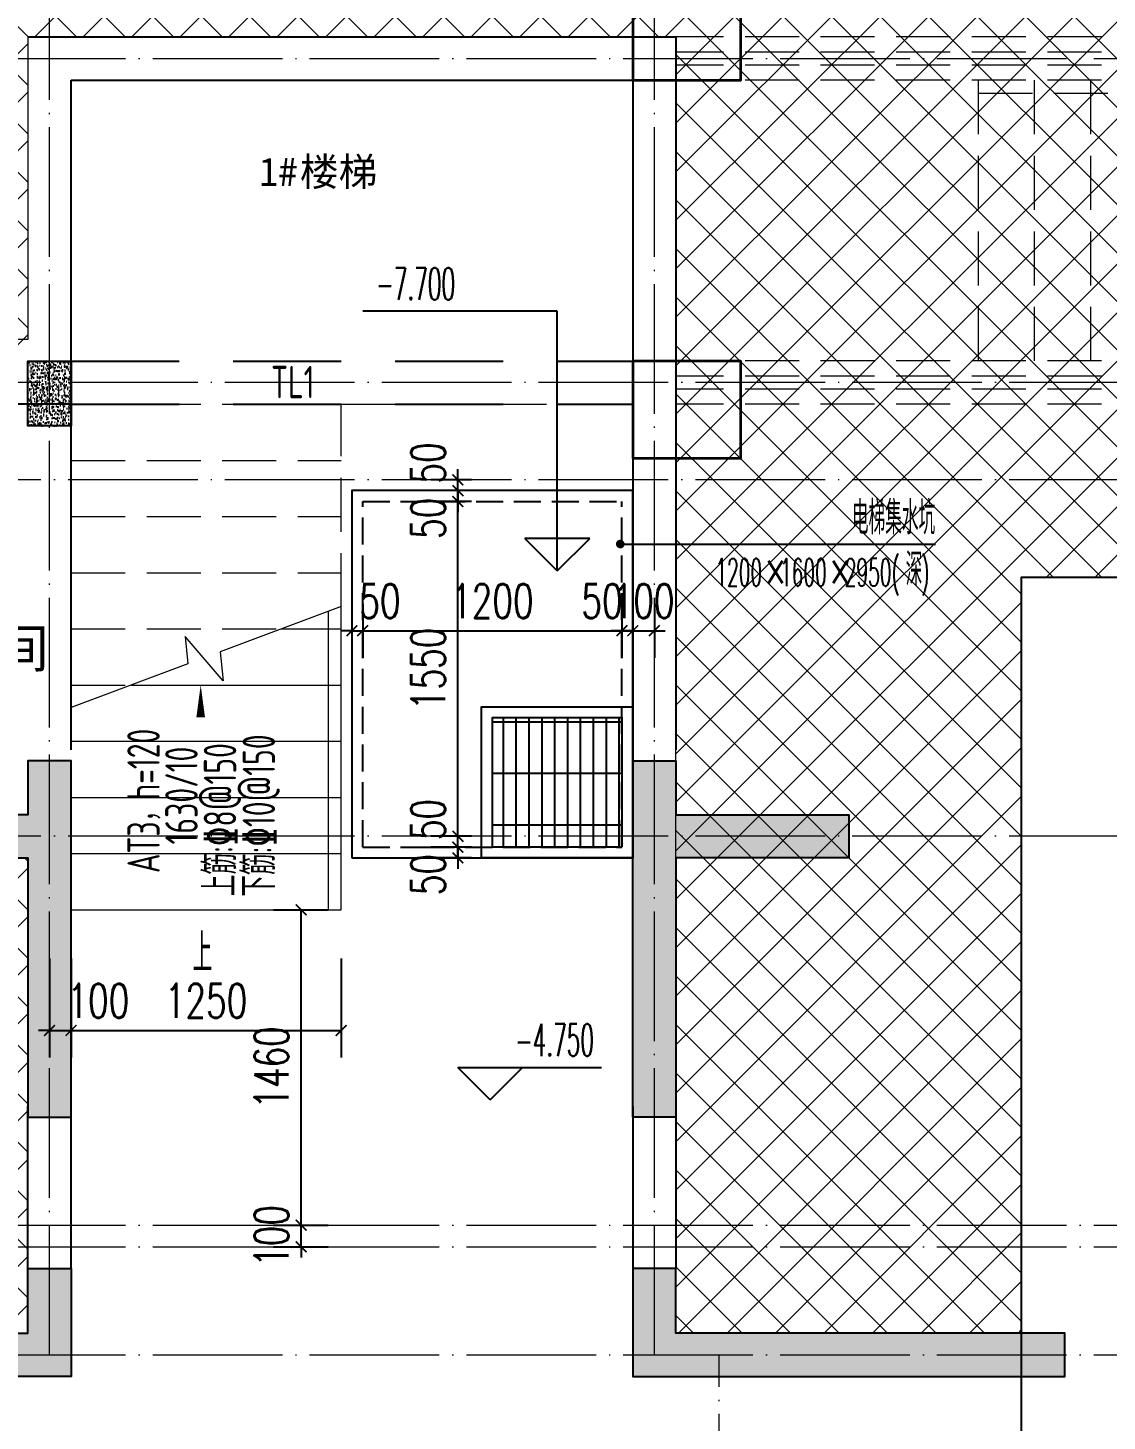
# Model space of a CAD drawing. Extents: x -1307975 to -76406, y -96289 to 379359.
# Drawn here: x -642030 to -637034, y 366117 to 372566 of the extents above; entities that cross this region are included whole.
import ezdxf
from ezdxf.enums import TextEntityAlignment as Align

# ---------------------------------------------------------------- set-up
doc = ezdxf.new("R2010")
doc.units = 0
doc.header["$LTSCALE"] = 1000
for name, pattern in [('#P_--_20B1_001_t3$0$DASH', [0.35, 0.25, -0.1]), ('DASHED', [0.75, 0.5, -0.25]), ('DOTE', [2.42, 2, -0.2, 0.02, -0.2]), ('HIDDEN', [0.375, 0.25, -0.125])]:
    doc.linetypes.add(name, pattern=pattern)
doc.layers.get('0').update_dxf_attribs({"linetype": 'CONTINUOUS'})
doc.layers.get('DEFPOINTS').update_dxf_attribs({"linetype": 'CONTINUOUS'})
for name, color, linetype in [('DIM_ELEV', 3, 'CONTINUOUS'), ('DIM_LEAD', 3, 'CONTINUOUS'), ('DIM_SYMB', 3, 'CONTINUOUS'), ('G', 1, 'CONTINUOUS'), ('HS-A-墙-砼', 41, 'CONTINUOUS'), ('PUB_DIM', 3, 'CONTINUOUS'), ('PUB_TEXT', 2, 'CONTINUOUS'), ('S-Q墙实线', 6, 'CONTINUOUS'), ('S-Z柱实线', 6, 'CONTINUOUS'), ('S-梁', 4, 'DASHED'), ('TEXT', 2, 'CONTINUOUS'), ('WALL', 5, 'CONTINUOUS'), ('人防集水坑', 11, 'CONTINUOUS'), ('审核', 1, 'CONTINUOUS'), ('尺寸标注', 86, 'CONTINUOUS'), ('底图$0$PUB_HATCH', 252, 'CONTINUOUS'), ('排水', 155, 'CONTINUOUS')]:
    doc.layers.add(name, color=color, linetype=linetype)
for name, color, linetype, lineweight in [('DOTE', 19, 'DOTE', 9), ('STAIR', 2, 'CONTINUOUS', 18), ('填充', 251, 'CONTINUOUS', 5)]:
    doc.layers.add(name, color=color, linetype=linetype, lineweight=lineweight)
doc.styles.add('_TCH_DIM', font='SIMPLEX.shx', dxfattribs={"width": 0.7, "bigfont": 'GBCBIG.shx'})
doc.styles.add('_TCH_DIM_T3', font='SIMPLEX', dxfattribs={"width": 0.705882, "bigfont": 'GBCBIG'})
doc.styles.add('TSSD_REIN', font='tssdeng.shx', dxfattribs={"width": 0.7, "height": 300, "bigfont": 'tssdchn.shx'})
doc.styles.add('黑体', font='simhei.ttf')
doc.dimstyles.new('_TCH_ARCH&&50', dxfattribs={"dimtxt": 157.5, "dimasz": 50, "dimexe": 125, "dimexo": 150, "dimgap": 58.75, "dimtad": 1, "dimdec": 0, "dimzin": 0, "dimdsep": 46, "dimtxsty": '_TCH_DIM_T3', "dimblk": 'ARCHTICK', "dimcen": 0.09, "dimclrt": 7, "dimazin": 0, "dimtfac": 1, "dimtdec": 0, "dimtix": 1, "dimtmove": 2, "dimatfit": 3, "dimldrblk": 'ARCHTICK', "dimfxl": 1, "dimtolj": 1, "dimtzin": 0, "dimarcsym": 0})

# ---------------------------------------------------------------- blocks, each defined once
blk = doc.blocks.new('FSFSFASFSFESFSEF')
at = {"layer": '人防集水坑', "ltscale": 0.8}
h = blk.add_hatch(dxfattribs=at)
h.set_pattern_fill('GRATE', color=256, scale=75, style=0)
h.set_pattern_definition([(270, (-806039.36, 23438904.08), (59.53125, -2e-14), []), (360, (-806039.36, 23438904.08), (9e-14, 238.125), [])])
h.paths.add_polyline_path([(286466.6, 761315.5), (287066.6, 761315.5), (287066.6, 760715.5), (286466.6, 760715.5)])
at = {"layer": '人防集水坑', "color": 41, "linetype": '#P_--_20B1_001_t3$0$DASH', "ltscale": 0.5}
for p, q in [((285866.6, 762315.5), (287066.6, 762315.5)), ((285866.6, 760715.5), (285866.6, 762315.5)), ((287066.6, 760715.5), (287066.6, 762315.5)), ((285866.6, 760715.5), (286166.6, 760715.5)), ((286166.6, 760715.5), (287066.6, 760715.5))]:
    blk.add_line(p, q, dxfattribs=at)
at = {"layer": '人防集水坑'}
for points in [[(287116.6, 760665.5), (286416.6, 760665.5), (286416.6, 761365.5), (287116.6, 761365.5)], [(287066.6, 760715.5), (286466.6, 760715.5), (286466.6, 761315.5), (287066.6, 761315.5)]]:
    blk.add_lwpolyline(points, close=True, dxfattribs=at)
at = {"layer": '排水'}
blk.add_lwpolyline([(285816.6, 760665.5), (287116.6, 760665.5), (287116.6, 762365.5), (285816.6, 762365.5)], close=True, dxfattribs=at)
blk = doc.blocks.new('DFBFBFBGF')
at = {"layer": 'STAIR', "color": 246, "linetype": '#P_--_20B1_001_t3$0$DASH'}
for p, q in [((293136.3, 754230.1), (287316.6, 754230.1)), ((293136.3, 754030.1), (293136.3, 754230.1)), ((293136.3, 754160.1), (287316.6, 754160.1)), ((293136.3, 754100.1), (287316.6, 754100.1)), ((293136.3, 754030.1), (287316.6, 754030.1)), ((293136.3, 754030.1), (288716.3, 754030.1)), ((288716.3, 752730.1), (288716.3, 754030.1)), ((288976.3, 752730.1), (288976.3, 754030.1)), ((289236.3, 752730.1), (289236.3, 754030.1)), ((289496.3, 752730.1), (289496.3, 754030.1)), ((289756.3, 752730.1), (289756.3, 754030.1)), ((290016.3, 752730.1), (290016.3, 754030.1)), ((290276.3, 752730.1), (290276.3, 754030.1)), ((290536.3, 752730.1), (290536.3, 754030.1)), ((290796.3, 752730.1), (290796.3, 754030.1)), ((291056.3, 752730.1), (291056.3, 754030.1)), ((291316.3, 752730.1), (291316.3, 754030.1)), ((291576.3, 752730.1), (291576.3, 754030.1)), ((291836.3, 752730.1), (291836.3, 754030.1)), ((292096.3, 752730.1), (292096.3, 754030.1)), ((292356.3, 752730.1), (292356.3, 754030.1)), ((292616.3, 752730.1), (292616.3, 754030.1)), ((292876.3, 752730.1), (292876.3, 754030.1)), ((293136.3, 752730.1), (293136.3, 754030.1)), ((288716.3, 753970.1), (293136.3, 753970.1)), ((293136.3, 752730.1), (287316.6, 752730.1)), ((293136.3, 752730.1), (288716.3, 752730.1)), ((293136.3, 752530.1), (293136.3, 752730.1)), ((293136.3, 752660.1), (287316.6, 752660.1)), ((293136.3, 752600.1), (287316.6, 752600.1)), ((293136.3, 752530.1), (287316.6, 752530.1))]:
    blk.add_line(p, q, dxfattribs=at)
blk.add_lwpolyline([(293136.3, 754230.1), (294636.3, 754230.1), (294636.3, 752530.1), (293136.3, 752530.1)], close=True, dxfattribs=at)
at = {"layer": '审核', "color": 58, "linetype": 'HIDDEN', "ltscale": 0.2}
blk.add_line((289519.4, 752530.1), (289519.4, 754230.1), dxfattribs=at)
blk = doc.blocks.new('_ArchTick')
at = {"color": 0, "linetype": 'ByBlock', "const_width": 0.15}
blk.add_lwpolyline([(-0.5, -0.5), (0.5, 0.5)], dxfattribs=at)
blk = doc.blocks.new('*D707')
at = {"layer": 'DEFPOINTS', "color": 0, "transparency": 16777216}
for p in [(-641043.2, 367024.2), (-640764.5, 367024.2), (-641043.2, 366924.2)]:
    blk.add_point(p, dxfattribs=at)
at = {"layer": '尺寸标注', "color": 0, "lineweight": -2, "transparency": 16777216}
for p, q in [((-640764.5, 367024.2), (-640764.5, 367074.2)), ((-640893.2, 367024.2), (-640639.5, 367024.2)), ((-640764.5, 366924.2), (-640764.5, 367024.2)), ((-640893.2, 366924.2), (-640639.5, 366924.2)), ((-640764.5, 366924.2), (-640764.5, 366874.2))]:
    blk.add_line(p, q, dxfattribs=at)
at = {"layer": '尺寸标注', "color": 0, "lineweight": -2, "transparency": 16777216, "xscale": 50, "yscale": 50, "zscale": 50}
for p, rotation in [((-640764.5, 367024.2), 269.9997333905758), ((-640764.5, 366924.2), 89.99973339057578)]:
    blk.add_blockref('_ArchTick', p, dxfattribs=dict(at, rotation=rotation))
at = {"layer": '尺寸标注', "color": 7, "transparency": 16777216, "insert": (-640902, 366974.2), "char_height": 157.5, "attachment_point": 5, "rotation": 89.99973, "style": '_TCH_DIM_T3'}
blk.add_mtext('\\A1;100', dxfattribs=at)
blk = doc.blocks.new('*D708')
at = {"layer": 'DEFPOINTS', "color": 0, "transparency": 16777216}
for p in [(-641043.1, 368484.2), (-640764.5, 368484.2), (-641043.2, 367024.2)]:
    blk.add_point(p, dxfattribs=at)
at = {"layer": '尺寸标注', "color": 0, "lineweight": -2, "transparency": 16777216}
for p, q in [((-640893.1, 368484.2), (-640639.5, 368484.2)), ((-640764.5, 367024.2), (-640764.5, 368484.2)), ((-640893.2, 367024.2), (-640639.5, 367024.2))]:
    blk.add_line(p, q, dxfattribs=at)
at = {"layer": '尺寸标注', "color": 0, "lineweight": -2, "transparency": 16777216, "xscale": 50, "yscale": 50, "zscale": 50}
for p, rotation in [((-640764.5, 368484.2), 89.99973339057244), ((-640764.5, 367024.2), 269.9997333905724)]:
    blk.add_blockref('_ArchTick', p, dxfattribs=dict(at, rotation=rotation))
at = {"layer": '尺寸标注', "color": 7, "transparency": 16777216, "insert": (-640902, 367754.2), "char_height": 157.5, "attachment_point": 5, "rotation": 89.99973, "style": '_TCH_DIM_T3'}
blk.add_mtext('\\A1;1460', dxfattribs=at)
blk = doc.blocks.new('*D709')
at = {"layer": 'DEFPOINTS', "color": 0, "transparency": 16777216}
for p in [(-641829.7, 368409), (-640579.7, 368409), (-640579.7, 367925.4)]:
    blk.add_point(p, dxfattribs=at)
at = {"layer": '尺寸标注', "color": 0, "lineweight": -2, "transparency": 16777216}
for p, q in [((-641829.7, 368259), (-641829.7, 367800.4)), ((-640579.7, 368259), (-640579.7, 367800.4)), ((-641829.7, 367925.4), (-640579.7, 367925.4))]:
    blk.add_line(p, q, dxfattribs=at)
at = {"layer": '尺寸标注', "color": 0, "lineweight": -2, "transparency": 16777216, "xscale": 50, "yscale": 50, "zscale": 50, "rotation": 180}
blk.add_blockref('_ArchTick', (-641829.7, 367925.4), dxfattribs=at)
at = {"layer": '尺寸标注', "color": 0, "lineweight": -2, "transparency": 16777216, "xscale": 50, "yscale": 50, "zscale": 50}
blk.add_blockref('_ArchTick', (-640579.7, 367925.4), dxfattribs=at)
at = {"layer": '尺寸标注', "color": 7, "transparency": 16777216, "insert": (-641204.7, 368062.9), "char_height": 157.5, "attachment_point": 5, "style": '_TCH_DIM_T3'}
blk.add_mtext('\\A1;1250', dxfattribs=at)
blk = doc.blocks.new('*D710')
at = {"layer": 'DEFPOINTS', "color": 0, "transparency": 16777216}
for p in [(-641929.6, 368409), (-641829.7, 368409), (-641829.7, 367925.4)]:
    blk.add_point(p, dxfattribs=at)
at = {"layer": '尺寸标注', "color": 0, "lineweight": -2, "transparency": 16777216}
for p, q in [((-641929.6, 368259), (-641929.6, 367800.4)), ((-641829.7, 368259), (-641829.7, 367800.4)), ((-641929.6, 367925.4), (-641979.6, 367925.4)), ((-641929.6, 367925.4), (-641829.7, 367925.4)), ((-641829.7, 367925.4), (-641779.7, 367925.4))]:
    blk.add_line(p, q, dxfattribs=at)
at = {"layer": '尺寸标注', "color": 0, "lineweight": -2, "transparency": 16777216, "xscale": 50, "yscale": 50, "zscale": 50}
blk.add_blockref('_ArchTick', (-641929.6, 367925.4), dxfattribs=at)
at = {"layer": '尺寸标注', "color": 0, "lineweight": -2, "transparency": 16777216, "xscale": 50, "yscale": 50, "zscale": 50, "rotation": 180}
blk.add_blockref('_ArchTick', (-641829.7, 367925.4), dxfattribs=at)
at = {"layer": '尺寸标注', "color": 7, "transparency": 16777216, "insert": (-641703.4, 368062.9), "char_height": 157.5, "attachment_point": 5, "style": '_TCH_DIM_T3'}
blk.add_mtext('\\A1;100', dxfattribs=at)
blk = doc.blocks.new('*D716')
at = {"layer": 'DEFPOINTS', "color": 0, "transparency": 16777216}
for p in [(-640529.5, 370049.5), (-640479.5, 370049.5), (-640479.5, 369775.8)]:
    blk.add_point(p, dxfattribs=at)
at = {"layer": 'PUB_DIM', "color": 0, "lineweight": -2, "transparency": 16777216}
for p, q in [((-640529.5, 369899.5), (-640529.5, 369650.8)), ((-640479.5, 369899.5), (-640479.5, 369650.8)), ((-640529.5, 369775.8), (-640579.5, 369775.8)), ((-640529.5, 369775.8), (-640479.5, 369775.8)), ((-640479.5, 369775.8), (-640429.5, 369775.8))]:
    blk.add_line(p, q, dxfattribs=at)
at = {"layer": 'PUB_DIM', "color": 0, "lineweight": -2, "transparency": 16777216, "xscale": 50, "yscale": 50, "zscale": 50}
blk.add_blockref('_ArchTick', (-640529.5, 369775.8), dxfattribs=at)
at = {"layer": 'PUB_DIM', "color": 0, "lineweight": -2, "transparency": 16777216, "xscale": 50, "yscale": 50, "zscale": 50, "rotation": 180}
blk.add_blockref('_ArchTick', (-640479.5, 369775.8), dxfattribs=at)
at = {"layer": 'PUB_DIM', "color": 7, "transparency": 16777216, "insert": (-640400, 369913.3), "char_height": 157.5, "attachment_point": 5, "style": '_TCH_DIM_T3'}
blk.add_mtext('\\A1;50', dxfattribs=at)
blk = doc.blocks.new('*D717')
at = {"layer": 'DEFPOINTS', "color": 0, "transparency": 16777216}
for p in [(-640479.5, 370049.5), (-639279.5, 370049.5), (-639279.5, 369775.8)]:
    blk.add_point(p, dxfattribs=at)
at = {"layer": 'PUB_DIM', "color": 0, "lineweight": -2, "transparency": 16777216}
for p, q in [((-640479.5, 369899.5), (-640479.5, 369650.8)), ((-639279.5, 369899.5), (-639279.5, 369650.8)), ((-640479.5, 369775.8), (-639279.5, 369775.8))]:
    blk.add_line(p, q, dxfattribs=at)
at = {"layer": 'PUB_DIM', "color": 0, "lineweight": -2, "transparency": 16777216, "xscale": 50, "yscale": 50, "zscale": 50, "rotation": 180}
blk.add_blockref('_ArchTick', (-640479.5, 369775.8), dxfattribs=at)
at = {"layer": 'PUB_DIM', "color": 0, "lineweight": -2, "transparency": 16777216, "xscale": 50, "yscale": 50, "zscale": 50}
blk.add_blockref('_ArchTick', (-639279.5, 369775.8), dxfattribs=at)
at = {"layer": 'PUB_DIM', "color": 7, "transparency": 16777216, "insert": (-639879.5, 369913.3), "char_height": 157.5, "attachment_point": 5, "style": '_TCH_DIM_T3'}
blk.add_mtext('\\A1;1200', dxfattribs=at)
blk = doc.blocks.new('*D718')
at = {"layer": 'DEFPOINTS', "color": 0, "transparency": 16777216}
for p in [(-639279.5, 370049.5), (-639229.5, 370049.5), (-639229.5, 369775.8)]:
    blk.add_point(p, dxfattribs=at)
at = {"layer": 'PUB_DIM', "color": 0, "lineweight": -2, "transparency": 16777216}
for p, q in [((-639279.5, 369899.5), (-639279.5, 369650.8)), ((-639229.5, 369899.5), (-639229.5, 369650.8)), ((-639279.5, 369775.8), (-639329.5, 369775.8)), ((-639279.5, 369775.8), (-639229.5, 369775.8)), ((-639229.5, 369775.8), (-639179.5, 369775.8))]:
    blk.add_line(p, q, dxfattribs=at)
at = {"layer": 'PUB_DIM', "color": 0, "lineweight": -2, "transparency": 16777216, "xscale": 50, "yscale": 50, "zscale": 50}
blk.add_blockref('_ArchTick', (-639279.5, 369775.8), dxfattribs=at)
at = {"layer": 'PUB_DIM', "color": 0, "lineweight": -2, "transparency": 16777216, "xscale": 50, "yscale": 50, "zscale": 50, "rotation": 180}
blk.add_blockref('_ArchTick', (-639229.5, 369775.8), dxfattribs=at)
at = {"layer": 'PUB_DIM', "color": 7, "transparency": 16777216, "insert": (-639371.5, 369913.3), "char_height": 157.5, "attachment_point": 5, "style": '_TCH_DIM_T3'}
blk.add_mtext('\\A1;50', dxfattribs=at)
blk = doc.blocks.new('*D719')
at = {"layer": 'DEFPOINTS', "color": 0, "transparency": 16777216}
for p in [(-639229.5, 370049.5), (-639129.5, 370049.5), (-639129.5, 369775.8)]:
    blk.add_point(p, dxfattribs=at)
at = {"layer": 'PUB_DIM', "color": 0, "lineweight": -2, "transparency": 16777216}
for p, q in [((-639229.5, 369899.5), (-639229.5, 369650.8)), ((-639129.5, 369899.5), (-639129.5, 369650.8)), ((-639229.5, 369775.8), (-639279.5, 369775.8)), ((-639229.5, 369775.8), (-639129.5, 369775.8)), ((-639129.5, 369775.8), (-639079.5, 369775.8))]:
    blk.add_line(p, q, dxfattribs=at)
at = {"layer": 'PUB_DIM', "color": 0, "lineweight": -2, "transparency": 16777216, "xscale": 50, "yscale": 50, "zscale": 50}
blk.add_blockref('_ArchTick', (-639229.5, 369775.8), dxfattribs=at)
at = {"layer": 'PUB_DIM', "color": 0, "lineweight": -2, "transparency": 16777216, "xscale": 50, "yscale": 50, "zscale": 50, "rotation": 180}
blk.add_blockref('_ArchTick', (-639129.5, 369775.8), dxfattribs=at)
at = {"layer": 'PUB_DIM', "color": 7, "transparency": 16777216, "insert": (-639179.5, 369913.3), "char_height": 157.5, "attachment_point": 5, "style": '_TCH_DIM_T3'}
blk.add_mtext('\\A1;100', dxfattribs=at)
blk = doc.blocks.new('*D720')
at = {"layer": 'DEFPOINTS', "color": 0, "transparency": 16777216}
for p in [(-640038.9, 370474.2), (-639825.4, 370474.2), (-639825.4, 370424.2)]:
    blk.add_point(p, dxfattribs=at)
at = {"layer": 'PUB_DIM', "color": 0, "lineweight": -2, "transparency": 16777216}
for p, q in [((-640038.9, 370474.2), (-640038.9, 370524.2)), ((-639975.4, 370474.2), (-640163.9, 370474.2)), ((-640038.9, 370424.2), (-640038.9, 370474.2)), ((-639975.4, 370424.2), (-640163.9, 370424.2)), ((-640038.9, 370424.2), (-640038.9, 370374.2))]:
    blk.add_line(p, q, dxfattribs=at)
at = {"layer": 'PUB_DIM', "color": 0, "lineweight": -2, "transparency": 16777216, "xscale": 50, "yscale": 50, "zscale": 50}
for p, rotation in [((-640038.9, 370474.2), 270), ((-640038.9, 370424.2), 90)]:
    blk.add_blockref('_ArchTick', p, dxfattribs=dict(at, rotation=rotation))
at = {"layer": 'PUB_DIM', "color": 7, "transparency": 16777216, "insert": (-640176.4, 370552), "char_height": 157.5, "attachment_point": 5, "rotation": 90, "style": '_TCH_DIM_T3'}
blk.add_mtext('\\A1;50', dxfattribs=at)
blk = doc.blocks.new('*D721')
at = {"layer": 'DEFPOINTS', "color": 0, "transparency": 16777216}
for p in [(-640038.9, 370424.2), (-639825.4, 370424.2), (-639825.4, 370374.2)]:
    blk.add_point(p, dxfattribs=at)
at = {"layer": 'PUB_DIM', "color": 0, "lineweight": -2, "transparency": 16777216}
for p, q in [((-640038.9, 370424.2), (-640038.9, 370474.2)), ((-639975.4, 370424.2), (-640163.9, 370424.2)), ((-640038.9, 370374.2), (-640038.9, 370424.2)), ((-639975.4, 370374.2), (-640163.9, 370374.2)), ((-640038.9, 370374.2), (-640038.9, 370324.2))]:
    blk.add_line(p, q, dxfattribs=at)
at = {"layer": 'PUB_DIM', "color": 0, "lineweight": -2, "transparency": 16777216, "xscale": 50, "yscale": 50, "zscale": 50}
for p, rotation in [((-640038.9, 370424.2), 270), ((-640038.9, 370374.2), 90)]:
    blk.add_blockref('_ArchTick', p, dxfattribs=dict(at, rotation=rotation))
at = {"layer": 'PUB_DIM', "color": 7, "transparency": 16777216, "insert": (-640176.4, 370295.9), "char_height": 157.5, "attachment_point": 5, "rotation": 90, "style": '_TCH_DIM_T3'}
blk.add_mtext('\\A1;50', dxfattribs=at)
blk = doc.blocks.new('*D722')
at = {"layer": 'DEFPOINTS', "color": 0, "transparency": 16777216}
for p in [(-640038.9, 370374.2), (-639825.4, 370374.2), (-639825.4, 368824.2)]:
    blk.add_point(p, dxfattribs=at)
at = {"layer": 'PUB_DIM', "color": 0, "lineweight": -2, "transparency": 16777216}
for p, q in [((-639975.4, 370374.2), (-640163.9, 370374.2)), ((-640038.9, 368824.2), (-640038.9, 370374.2)), ((-639975.4, 368824.2), (-640163.9, 368824.2))]:
    blk.add_line(p, q, dxfattribs=at)
at = {"layer": 'PUB_DIM', "color": 0, "lineweight": -2, "transparency": 16777216, "xscale": 50, "yscale": 50, "zscale": 50}
for p, rotation in [((-640038.9, 370374.2), 90), ((-640038.9, 368824.2), 270)]:
    blk.add_blockref('_ArchTick', p, dxfattribs=dict(at, rotation=rotation))
at = {"layer": 'PUB_DIM', "color": 7, "transparency": 16777216, "insert": (-640176.4, 369599.2), "char_height": 157.5, "attachment_point": 5, "rotation": 90, "style": '_TCH_DIM_T3'}
blk.add_mtext('\\A1;1550', dxfattribs=at)
blk = doc.blocks.new('*D723')
at = {"layer": 'DEFPOINTS', "color": 0, "transparency": 16777216}
for p in [(-640038.9, 368824.2), (-639825.4, 368824.2), (-639825.4, 368774.2)]:
    blk.add_point(p, dxfattribs=at)
at = {"layer": 'PUB_DIM', "color": 0, "lineweight": -2, "transparency": 16777216}
for p, q in [((-640038.9, 368824.2), (-640038.9, 368874.2)), ((-639975.4, 368824.2), (-640163.9, 368824.2)), ((-639975.4, 368774.2), (-640163.9, 368774.2)), ((-640038.9, 368774.2), (-640038.9, 368824.2)), ((-640038.9, 368774.2), (-640038.9, 368724.2))]:
    blk.add_line(p, q, dxfattribs=at)
at = {"layer": 'PUB_DIM', "color": 0, "lineweight": -2, "transparency": 16777216, "xscale": 50, "yscale": 50, "zscale": 50}
for p, rotation in [((-640038.9, 368824.2), 270), ((-640038.9, 368774.2), 90)]:
    blk.add_blockref('_ArchTick', p, dxfattribs=dict(at, rotation=rotation))
at = {"layer": 'PUB_DIM', "color": 7, "transparency": 16777216, "insert": (-640176.4, 368901.9), "char_height": 157.5, "attachment_point": 5, "rotation": 90, "style": '_TCH_DIM_T3'}
blk.add_mtext('\\A1;50', dxfattribs=at)
blk = doc.blocks.new('*D724')
at = {"layer": 'DEFPOINTS', "color": 0, "transparency": 16777216}
for p in [(-640038.9, 368774.2), (-639825.4, 368774.2), (-639825.4, 368724.2)]:
    blk.add_point(p, dxfattribs=at)
at = {"layer": 'PUB_DIM', "color": 0, "lineweight": -2, "transparency": 16777216}
for p, q in [((-639975.4, 368774.2), (-640163.9, 368774.2)), ((-640038.9, 368774.2), (-640038.9, 368824.2)), ((-640038.9, 368724.2), (-640038.9, 368774.2)), ((-639975.4, 368724.2), (-640163.9, 368724.2)), ((-640038.9, 368724.2), (-640038.9, 368674.2))]:
    blk.add_line(p, q, dxfattribs=at)
at = {"layer": 'PUB_DIM', "color": 0, "lineweight": -2, "transparency": 16777216, "xscale": 50, "yscale": 50, "zscale": 50}
for p, rotation in [((-640038.9, 368774.2), 270), ((-640038.9, 368724.2), 90)]:
    blk.add_blockref('_ArchTick', p, dxfattribs=dict(at, rotation=rotation))
at = {"layer": 'PUB_DIM', "color": 7, "transparency": 16777216, "insert": (-640176.4, 368647.1), "char_height": 157.5, "attachment_point": 5, "rotation": 90, "style": '_TCH_DIM_T3'}
blk.add_mtext('\\A1;50', dxfattribs=at)

msp = doc.modelspace()

# ---------------------------------------------------------------- hatches: boundary and pattern name
at = {"layer": 'G'}
h = msp.add_hatch(dxfattribs=at)
h.set_pattern_fill('AR-CONC', color=256, scale=5, angle=-360, style=0)
h.set_pattern_definition([(230, (6804467.666, 804681.647), (-35.86300913, 3.13760675), [3.75, -41.25]), (175, (6804467.666, 804681.647), (6.93756668, -37.60960669), [3, -33]), (280.4514, (6804464.677, 804681.91), (-28.92546909, -34.4719771), [3.1870095, -35.0571056]), (226.1842, (6804467.666, 804671.647), (-53.36205243, 8.27595072), [5.625, -61.875]), (276.6356, (6804463.22, 804672.337), (-46.73313528, -48.70589355), [4.7805144, -52.58565]), (171.1842, (6804467.666, 804671.647), (-46.73309726, -48.70593005), [4.5, -49.5]), (201, (6804462.666, 804674.147), (-29.84535261, 20.13094453), [3.75, -41.25]), (146, (6804462.666, 804674.147), (-12.1657666, -36.25750225), [3, -33]), (251.4514, (6804460.18, 804675.825), (-42.01113143, -16.12652484), [3.1870095, -35.0571056]), (217.5, (6804467.666, 804681.647), (-0.607992766, -16.644692692), [0, -32.6, 0, -33.5, 0, -33.125]), (187.5, (6804467.666, 804681.647), (-13.15347687, -19.720585594), [0, -19.1, 0, -31.85, 0, -12.625]), (147.5, (6804478.816, 804681.647), (-26.691121809, 1.127743587), [0, -12.5, 0, -39, 0, -51.75]), (137.5, (6804483.816, 804681.647), (-29.15930847, -5.00524912), [0, -16.25, 0, -25.9, 0, -36.75])])
h.paths.add_polyline_path([(-641829.52, 370724.24), (-642029.52, 370724.24), (-642029.52, 371024.24), (-641829.52, 371024.24)])
at = {"layer": '填充'}
h = msp.add_hatch(dxfattribs=at)
h.set_pattern_fill('ANSI37', color=196, scale=100, style=0)
h.set_pattern_definition([(45, (-738102.15, 261153.51), (-112.2532, 112.2532), []), (135, (-738102.15, 261153.51), (-112.2532, -112.2532), [])])
h.paths.add_polyline_path([(-642029.53, 368724.23), (-643629.33, 368724.24), (-643629.33, 361824.24), (-637429.33, 361824.24), (-637429.33, 363324.24), (-639179.53, 363324.24), (-639179.53, 362624.24), (-641879.53, 362624.24), (-641879.53, 364724.24), (-642329.53, 364724.24), (-642329.53, 366524.51), (-642029.53, 366524.51)])
h.paths.add_polyline_path([(-643629.33, 371024.24), (-642029.53, 371024.24), (-642029.52, 372524.24), (-639029.52, 372524.23), (-639029.52, 366524.48), (-637429.33, 366524.49), (-637429.33, 370024.24), (-631079.32, 370024.24), (-631079.32, 375324.24), (-643629.33, 375324.24)])
at = {"layer": '底图$0$PUB_HATCH'}
for points in [[(-642029.53, 367524.24), (-641829.53, 367524.24), (-641829.53, 369174.24), (-642029.53, 369174.24), (-642029.53, 368924.24), (-642829.41, 368924.24), (-642829.41, 368724.24), (-642029.53, 368724.24)], [(-639029.53, 367524.24), (-639229.53, 367524.24), (-639229.53, 369174.24), (-639029.53, 369174.24), (-639029.53, 368924.24), (-638229.53, 368924.24), (-638229.53, 368724.24), (-639029.53, 368724.24)], [(-641829.53, 366824.24), (-641829.53, 366324.24), (-643829.53, 366324.24), (-643829.53, 366524.24), (-642029.53, 366524.24), (-642029.53, 366824.24)], [(-639229.53, 366824.24), (-639229.53, 366324.24), (-637229.53, 366324.24), (-637229.53, 366524.24), (-639029.53, 366524.24), (-639029.53, 366824.24)]]:
    msp.add_hatch(color=256, dxfattribs=at).paths.add_polyline_path(points)

# ---------------------------------------------------------------- linework, layer by layer
at = {"layer": 'DIM_ELEV'}
for p, q in [((-639578.97, 371254.73), (-640479.28, 371254.73)), ((-639578.97, 370053.21), (-639578.97, 371254.73)), ((-639578.97, 370053.21), (-639728.97, 370203.21)), ((-639428.97, 370203.21), (-639728.97, 370203.21)), ((-639578.97, 370053.21), (-639428.97, 370203.21))]:
    msp.add_line(p, q, dxfattribs=at)
at = {"layer": 'DIM_ELEV', "color": 6}
for p, q in [((-639889.37, 367604.24), (-640039.37, 367754.24)), ((-640039.37, 367754.24), (-639374.45, 367754.24)), ((-639889.37, 367604.24), (-639739.37, 367754.24))]:
    msp.add_line(p, q, dxfattribs=at)
at = {"layer": 'DIM_LEAD'}
for p, q in [((-639287.29, 370177.05), (-638599.71, 370177.05)), ((-638599.71, 370177.05), (-637828.59, 370177.05))]:
    msp.add_line(p, q, dxfattribs=at)
at = {"layer": 'DIM_LEAD', "const_width": 20}
msp.add_lwpolyline([(-639297.29, 370177.05, 1), (-639277.29, 370177.05, 1)], format="xyb", close=True, dxfattribs=at)
at = {"layer": 'DIM_SYMB'}
msp.add_lwpolyline([(-643629.33, 375324.24), (-643629.33, 370024.24), (-643629.33, 370024.24), (-643629.33, 361824.24), (-637429.33, 361824.24), (-637429.33, 370024.24), (-631079.32, 370024.24), (-631079.32, 375324.24)], close=True, dxfattribs=at)
msp.add_lwpolyline([(-641229.53, 368419.35, 0, 0, 0), (-641229.53, 369524.24, 0, 40, 0), (-641229.53, 369374.24, 0, 0, 0)], format="xyseb", dxfattribs=at)
at = {"layer": 'DOTE', "linetype": 'DOTE', "ltscale": 0.3}
for p, q in [((-641929.33, 366424.51), (-641929.33, 375324.24)), ((-639129.33, 366424.51), (-639129.33, 375324.24)), ((-643629.33, 372424.24), (-631079.32, 372424.24)), ((-631079.32, 370924.24), (-643629.33, 370924.24)), ((-631079.32, 370474.24), (-643629.33, 370474.24)), ((-631079.32, 368824.24), (-643629.33, 368824.24)), ((-643629.33, 367024.24), (-631079.32, 367024.24)), ((-643629.33, 366924.24), (-631079.32, 366924.24)), ((-643629.33, 366424.51), (-631079.32, 366424.51)), ((-638829.33, 364824.24), (-638829.33, 366424.24))]:
    msp.add_line(p, q, dxfattribs=at)
at = {"layer": 'G'}
msp.add_lwpolyline([(-641829.52, 370724.24), (-642029.52, 370724.24), (-642029.52, 371024.24), (-641829.52, 371024.24)], close=True, dxfattribs=at)
at = {"layer": 'HS-A-墙-砼'}
msp.add_line((-641829.53, 370824.24), (-643629.33, 370824.24), dxfattribs=at)
at = {"layer": 'S-Q墙实线', "color": 6}
for points in [[(-642029.53, 367524.24), (-641829.53, 367524.24), (-641829.53, 369174.24), (-642029.53, 369174.24), (-642029.53, 368924.24), (-642829.41, 368924.24), (-642829.41, 368724.24), (-642029.53, 368724.24)], [(-639029.53, 367524.24), (-639229.53, 367524.24), (-639229.53, 369174.24), (-639029.53, 369174.24), (-639029.53, 368924.24), (-638229.53, 368924.24), (-638229.53, 368724.24), (-639029.53, 368724.24)], [(-641829.53, 366824.24), (-641829.53, 366324.24), (-643829.53, 366324.24), (-643829.53, 366524.24), (-642029.53, 366524.24), (-642029.53, 366824.24)], [(-639229.53, 366824.24), (-639229.53, 366324.24), (-637229.53, 366324.24), (-637229.53, 366524.24), (-639029.53, 366524.24), (-639029.53, 366824.24)]]:
    msp.add_lwpolyline(points, close=True, dxfattribs=at)
at = {"layer": 'S-Z柱实线', "color": 2, "lineweight": 35}
for points in [[(-639229.53, 372774.24), (-639229.53, 372324.24), (-638729.53, 372324.24), (-638729.53, 372774.24)], [(-639229.53, 371024.24), (-639229.53, 370574.24), (-638729.53, 370574.24), (-638729.53, 371024.24)]]:
    msp.add_lwpolyline(points, close=True, dxfattribs=at)
at = {"layer": 'S-梁'}
for p, q in [((-641829.52, 371024.24), (-639229.53, 371024.23)), ((-641829.52, 370824.24), (-639229.53, 370824.23))]:
    msp.add_line(p, q, dxfattribs=at)
at = {"layer": 'STAIR', "color": 246, "linetype": '#P_--_20B1_001_t3$0$DASH'}
for p, q in [((-641829.53, 369224.24), (-641829.52, 370824.24)), ((-641829.52, 370824.24), (-640579.52, 370824.24)), ((-640579.53, 368484.24), (-640579.52, 370824.24)), ((-640579.52, 370824.24), (-639229.53, 370824.24)), ((-641829.52, 370564.24), (-640579.52, 370564.24)), ((-641829.53, 370304.24), (-640579.53, 370304.24)), ((-641829.53, 370044.24), (-640579.53, 370044.24)), ((-641829.53, 369784.24), (-640579.53, 369784.24)), ((-641829.53, 369524.24), (-640579.53, 369524.24)), ((-641829.53, 369264.24), (-640579.53, 369264.24)), ((-641829.53, 369004.24), (-640579.53, 369004.24)), ((-641829.53, 368744.24), (-640579.53, 368744.24)), ((-641829.53, 368484.24), (-640579.53, 368484.24))]:
    msp.add_line(p, q, dxfattribs=at)
at = {"layer": 'STAIR'}
for p, q in [((-640579.53, 369888.24), (-641139.08, 369678.74)), ((-640579.53, 368484.24), (-640579.53, 369888.24)), ((-641126.08, 369544.37), (-641300.86, 369748.82)), ((-641300.86, 369748.82), (-641288.66, 369622.74)), ((-640857.31, 369784.24), (-640579.53, 369784.24)), ((-641139.08, 369678.74), (-641126.08, 369544.37)), ((-641288.66, 369622.74), (-641829.53, 369420.24)), ((-641551.75, 369524.24), (-640579.53, 369524.24)), ((-641829.53, 369224.24), (-641829.53, 369420.24)), ((-641829.53, 369264.24), (-640579.53, 369264.24)), ((-641829.53, 369004.24), (-640579.53, 369004.24)), ((-641829.53, 368744.24), (-640579.53, 368744.24)), ((-641829.53, 368484.24), (-640579.53, 368484.24))]:
    msp.add_line(p, q, dxfattribs=at)
msp.add_lwpolyline([(-640639.53, 369865.77), (-640639.54, 368484.24)], dxfattribs=at)
at = {"layer": 'WALL'}
for p, q in [((-642029.53, 372524.24), (-639029.53, 372524.24)), ((-639029.53, 372524.24), (-639029.53, 369224.24)), ((-641829.53, 372324.24), (-639229.53, 372324.24)), ((-641829.53, 370924.24), (-641829.53, 372324.24)), ((-639229.53, 372324.24), (-639229.53, 369224.24)), ((-641829.53, 369224.24), (-641829.53, 370924.24)), ((-642029.53, 366924.24), (-642029.53, 367574.24)), ((-641829.53, 366824.24), (-641829.53, 367574.24)), ((-639229.53, 367574.24), (-639229.53, 366824.24)), ((-639029.53, 367574.24), (-639029.53, 366924.24)), ((-642029.53, 366824.51), (-642029.53, 366924.24)), ((-639029.53, 366924.24), (-639029.53, 366824.51))]:
    msp.add_line(p, q, dxfattribs=at)
at = {"layer": '填充', "color": 196}
msp.add_lwpolyline([(-642029.52, 372524.24), (-642029.53, 371124.24), (-643629.33, 371124.24), (-643629.33, 368724.24), (-642029.53, 368724.23), (-642029.53, 366524.51), (-642329.53, 366524.51), (-642329.53, 364724.24), (-641879.53, 364724.24), (-641879.53, 362624.24), (-639179.53, 362624.24), (-639179.53, 363324.24), (-637429.33, 363324.24), (-637429.33, 366524.51), (-639029.52, 366524.48), (-639029.52, 372524.23)], close=True, dxfattribs=at)

# ---------------------------------------------------------------- block references
for name, p in [('DFBFBFBGF', (-926346.11, -381705.66)), ('FSFSFASFSFESFSEF', (-926346.11, -391941.29))]:
    msp.add_blockref(name, p)

# ---------------------------------------------------------------- texts
at = {"layer": 'PUB_TEXT', "color": 246, "style": '黑体'}
for s, p in [('1#', (-640959.48, 371834.31)), ('楼梯', (-640770.45, 371834.31))]:
    msp.add_text(s, height=131.435, dxfattribs=at).set_placement(p)
at = {"layer": 'PUB_TEXT', "style": '_TCH_DIM'}
for s, height, width, p in [('-7.700', 148.75, 0.494118, (-640417.28, 371307.23)), ('电梯集水坑', 153.191, 0.7, (-638215.4, 370222.05)), ('2950(', 127.5, 0.494118, (-638248.08, 369982.05)), ('深', 153.19, 0.7, (-637966.08, 369982.05)), (')', 127.5, 0.494118, (-637894.59, 369982.05)), ('1200', 127.5, 0.494118, (-638847.06, 369982.05)), ('×', 153.19, 0.7, (-638619.06, 369982.05)), ('1600', 127.5, 0.494118, (-638547.57, 369982.05)), ('×', 153.19, 0.7, (-638319.57, 369982.05)), ('上', 178.72, 0.7, (-641266.02, 368194.3))]:
    msp.add_text(s, height=height, dxfattribs=dict(at, width=width)).set_placement(p)
at = {"layer": 'PUB_TEXT', "color": 7}
msp.add_text('单体配电间', height=178.723, dxfattribs=at).set_placement((-643095.41, 369605.2))
at = {"layer": 'PUB_TEXT', "color": 6, "style": '_TCH_DIM', "width": 0.494118}
msp.add_text('-4.750', height=148.75, dxfattribs=at).set_placement((-639774.45, 367806.74))
at = {"layer": 'TEXT', "color": 230, "style": 'TSSD_REIN', "width": 0.7}
msp.add_text('TL1', height=150, dxfattribs=at).set_placement((-640903.88, 370851.94))
for s, p in [('AT3，h=120', (-641419.15, 368988.12)), ('1630/10', (-641243.48, 369012.85))]:
    msp.add_text(s, height=150, rotation=90, dxfattribs=at).set_placement(p, align=Align.CENTER)
for s, p in [('下筋:%%13210@150', (-640885.41, 368544.76, 0)), ('上筋:%%1328@150', (-641065.02, 368547.17, 0))]:
    msp.add_text(s, height=150, rotation=90, dxfattribs=at).set_placement(p)

# ---------------------------------------------------------------- dimensions: what is measured, and where the dimension line sits
at = {"layer": 'PUB_DIM'}
for base, p1, p2, angle, picture, middle in [((-640038.9, 370474.24), (-639825.44, 370424.24), (-639825.44, 370474.24), 90, '*D720', (-640176.4, 370552.01)), ((-640038.9, 370424.24), (-639825.44, 370374.24), (-639825.44, 370424.24), 90, '*D721', (-640176.4, 370295.91)), ((-640479.53, 369775.76), (-640529.53, 370049.49), (-640479.53, 370049.49), 0, '*D716', (-640400.03, 369913.26)), ((-639229.53, 369775.76), (-639279.53, 370049.49), (-639229.53, 370049.49), 0, '*D718', (-639371.46, 369913.26)), ((-640038.9, 368824.24), (-639825.44, 368774.24), (-639825.44, 368824.24), 90, '*D723', (-640176.4, 368901.92)), ((-640038.9, 368774.24), (-639825.44, 368724.24), (-639825.44, 368774.24), 90, '*D724', (-640176.4, 368647.06))]:
    dim = msp.add_linear_dim(base=base, p1=p1, p2=p2, angle=angle, dimstyle='_TCH_ARCH&&50', dxfattribs=at)
    dim.commit()
    dim.dimension.update_dxf_attribs({"geometry": picture, "text_midpoint": middle, "dimtype": 161})
for p1, p2, distance, picture, middle in [((-639825.44, 368824.24), (-639825.44, 370374.24), 213.46, '*D722', (-640176.4, 369599.24)), ((-640479.53, 370049.49), (-639279.53, 370049.49), -273.73, '*D717', (-639879.53, 369913.26)), ((-639229.53, 370049.49), (-639129.53, 370049.49), -273.73, '*D719', (-639179.53, 369913.26))]:
    dim = msp.add_aligned_dim(p1=p1, p2=p2, distance=distance, dimstyle='_TCH_ARCH&&50', dxfattribs=at)
    dim.commit()
    dim.dimension.update_dxf_attribs({"geometry": picture, "text_midpoint": middle})
at = {"layer": '尺寸标注', "color": 106}
for p1, p2, distance, picture, middle in [((-641043.15, 367024.24), (-641043.15, 368484.24), -278.61, '*D708', (-640902.04, 367754.24)), ((-641829.66, 368409.01), (-640579.66, 368409.01), -483.64, '*D709', (-641204.66, 368062.87)), ((-641043.15, 366924.24), (-641043.15, 367024.24), -278.61, '*D707', (-640902.04, 366974.24))]:
    dim = msp.add_aligned_dim(p1=p1, p2=p2, distance=distance, dimstyle='_TCH_ARCH&&50', dxfattribs=at)
    dim.commit()
    dim.dimension.update_dxf_attribs({"geometry": picture, "text_midpoint": middle})
dim = msp.add_linear_dim(base=(-641829.66, 367925.37), p1=(-641929.59, 368409.01), p2=(-641829.66, 368409.01), angle=0, dimstyle='_TCH_ARCH&&50', dxfattribs=at)
dim.commit()
dim.dimension.update_dxf_attribs({"geometry": '*D710', "text_midpoint": (-641703.45, 368062.87), "dimtype": 161})

doc.saveas('drawing.dxf')
